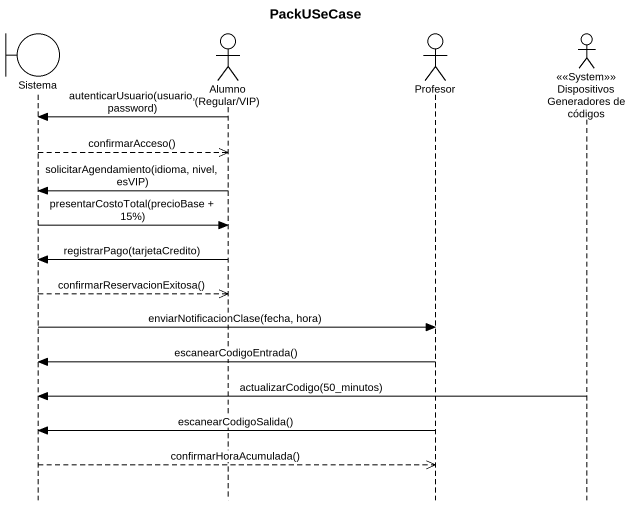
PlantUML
@startuml
title PackUSeCase
hide footbox
boundary Sistema
actor "Alumno (Regular/VIP)" as Alumno_Regular_VIP
actor Profesor
actor "Dispositivos Generadores de códigos" as Dispositivos_Generadores_de <<System>>

Alumno_Regular_VIP -> Sistema : autenticarUsuario(usuario, password)
Sistema -->> Alumno_Regular_VIP : confirmarAcceso()
Alumno_Regular_VIP -> Sistema : solicitarAgendamiento(idioma, nivel, esVIP)
Sistema -> Alumno_Regular_VIP : presentarCostoTotal(precioBase + 15%)
Alumno_Regular_VIP -> Sistema : registrarPago(tarjetaCredito)
Sistema -->> Alumno_Regular_VIP : confirmarReservacionExitosa()
Sistema -> Profesor : enviarNotificacionClase(fecha, hora)
Profesor -> Sistema : escanearCodigoEntrada()
Dispositivos_Generadores_de -> Sistema : actualizarCodigo(50_minutos)
Profesor -> Sistema : escanearCodigoSalida()
Sistema -->> Profesor : confirmarHoraAcumulada()
@enduml
